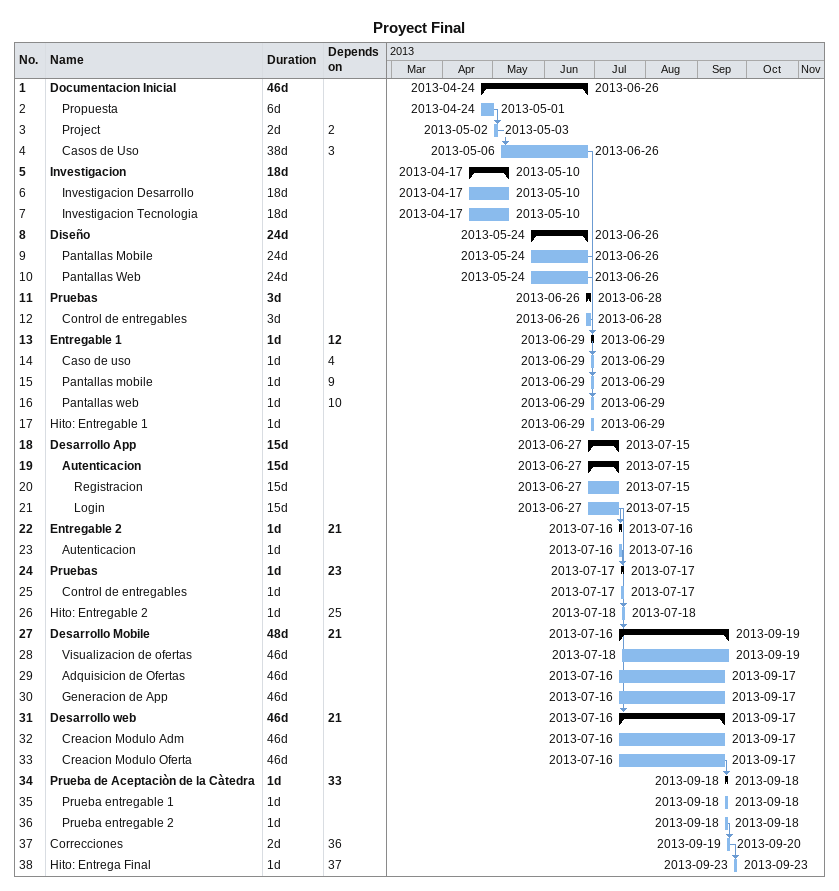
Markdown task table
Proyect Final

| ID | Level | Task | Duration | Start | Finish | Predecessors |
|---|---|---|---|---|---|---|
| 1 | 1 | **Documentacion Inicial** | 46d | 2013-04-24 | 2013-06-26 |  |
| 2 | 2 | Propuesta | 6d | 2013-04-24 | 2013-05-01 |  |
| 3 | 2 | Project | 2d | 2013-05-02 | 2013-05-03 | 2 |
| 4 | 2 | Casos de Uso | 38d | 2013-05-06 | 2013-06-26 | 3 |
| 5 | 1 | **Investigacion** | 18d | 2013-04-17 | 2013-05-10 |  |
| 6 | 2 | Investigacion Desarrollo | 18d | 2013-04-17 | 2013-05-10 |  |
| 7 | 2 | Investigacion Tecnologia | 18d | 2013-04-17 | 2013-05-10 |  |
| 8 | 1 | **Diseño** | 24d | 2013-05-24 | 2013-06-26 |  |
| 9 | 2 | Pantallas Mobile | 24d | 2013-05-24 | 2013-06-26 |  |
| 10 | 2 | Pantallas Web | 24d | 2013-05-24 | 2013-06-26 |  |
| 11 | 1 | **Pruebas** | 3d | 2013-06-26 | 2013-06-28 |  |
| 12 | 2 | Control de entregables | 3d | 2013-06-26 | 2013-06-28 |  |
| 13 | 1 | **Entregable 1** | 1d | 2013-06-29 | 2013-06-29 | 12 |
| 14 | 2 | Caso de uso | 1d | 2013-06-29 | 2013-06-29 | 4 |
| 15 | 2 | Pantallas mobile | 1d | 2013-06-29 | 2013-06-29 | 9 |
| 16 | 2 | Pantallas web | 1d | 2013-06-29 | 2013-06-29 | 10 |
| 17 | 1 | Hito: Entregable 1 | 1d | 2013-06-29 | 2013-06-29 |  |
| 18 | 1 | **Desarrollo App** | 15d | 2013-06-27 | 2013-07-15 |  |
| 19 | 2 | **Autenticacion** | 15d | 2013-06-27 | 2013-07-15 |  |
| 20 | 3 | Registracion | 15d | 2013-06-27 | 2013-07-15 |  |
| 21 | 3 | Login | 15d | 2013-06-27 | 2013-07-15 |  |
| 22 | 1 | **Entregable 2** | 1d | 2013-07-16 | 2013-07-16 | 21 |
| 23 | 2 | Autenticacion | 1d | 2013-07-16 | 2013-07-16 |  |
| 24 | 1 | **Pruebas** | 1d | 2013-07-17 | 2013-07-17 | 23 |
| 25 | 2 | Control de entregables | 1d | 2013-07-17 | 2013-07-17 |  |
| 26 | 1 | Hito: Entregable 2 | 1d | 2013-07-18 | 2013-07-18 | 25 |
| 27 | 1 | **Desarrollo Mobile** | 48d | 2013-07-16 | 2013-09-19 | 21 |
| 28 | 2 | Visualizacion de ofertas | 46d | 2013-07-18 | 2013-09-19 |  |
| 29 | 2 | Adquisicion de Ofertas | 46d | 2013-07-16 | 2013-09-17 |  |
| 30 | 2 | Generacion de App | 46d | 2013-07-16 | 2013-09-17 |  |
| 31 | 1 | **Desarrollo web** | 46d | 2013-07-16 | 2013-09-17 | 21 |
| 32 | 2 | Creacion Modulo Adm | 46d | 2013-07-16 | 2013-09-17 |  |
| 33 | 2 | Creacion Modulo Oferta | 46d | 2013-07-16 | 2013-09-17 |  |
| 34 | 1 | **Prueba de Aceptaciòn de la Càtedra** | 1d | 2013-09-18 | 2013-09-18 | 33 |
| 35 | 2 | Prueba entregable 1 | 1d | 2013-09-18 | 2013-09-18 |  |
| 36 | 2 | Prueba entregable 2 | 1d | 2013-09-18 | 2013-09-18 |  |
| 37 | 1 | Correcciones | 2d | 2013-09-19 | 2013-09-20 | 36 |
| 38 | 1 | Hito: Entrega Final | 1d | 2013-09-23 | 2013-09-23 | 37 |
